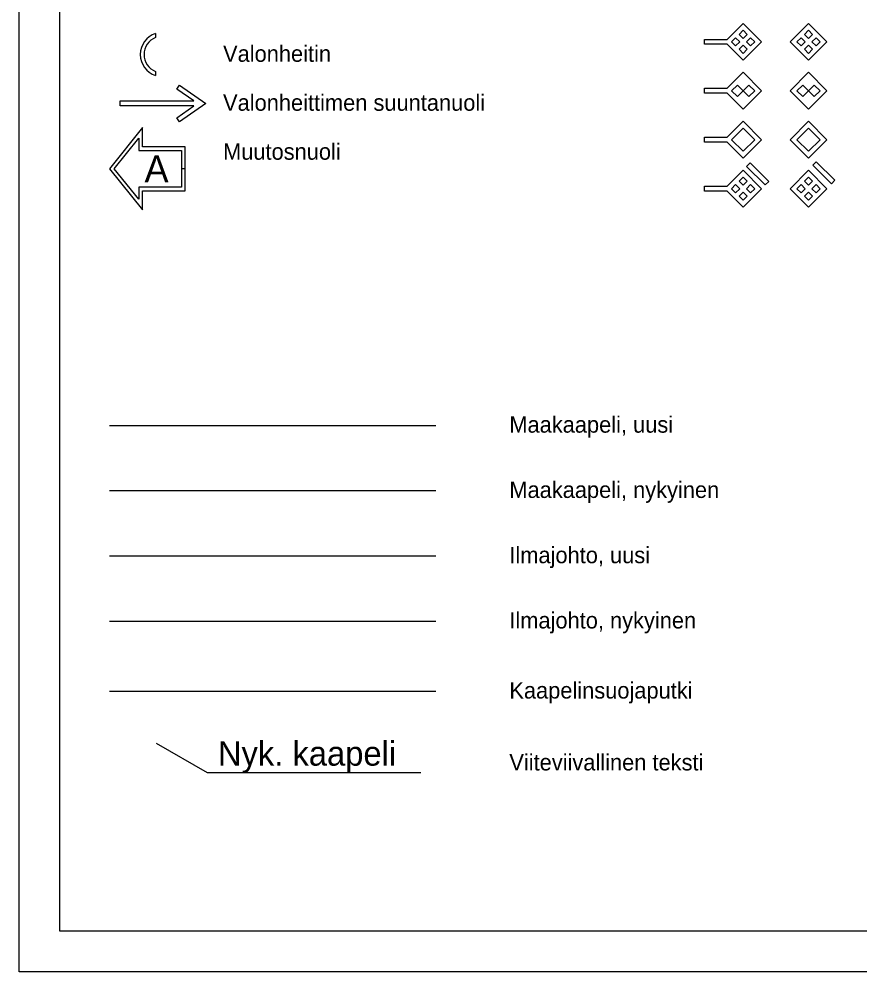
# Model space of a CAD drawing. Extents: x -26 to 123, y 342 to 447.
# Drawn here: x -25.9 to 25.6, y 341.8 to 400.2 of the extents above; entities that cross this region are included whole.
import ezdxf

# ---------------------------------------------------------------- set-up
doc = ezdxf.new("R2010")
doc.units = 0
for name, color, linetype in [('ARKKI', 7, 'Continuous'), ('ILMAJOHTO', 7, 'Continuous'), ('KAAPELI', 7, 'Continuous'), ('MUU_UV-SUUNNITELMASYMBOLI', 7, 'Continuous'), ('SUOJAPUTKI', 7, 'Continuous'), ('TEKSTI_SELITEALUE', 7, 'Continuous'), ('TEKSTI_SUUNNITELMA-ALUE', 7, 'Continuous'), ('VALAISIN', 7, 'Continuous'), ('VIITEVIIVA', 7, 'Continuous')]:
    doc.layers.add(name, color=color, linetype=linetype)

msp = doc.modelspace()

# ---------------------------------------------------------------- linework, layer by layer
at = {"layer": 'ARKKI'}
for points in [[(-25.915, 341.789), (-25.915, 446.789), (122.585, 446.789), (122.585, 341.789)], [(-23.415, 344.289), (-23.415, 444.289), (120.085, 444.289), (120.085, 344.289)]]:
    msp.add_lwpolyline(points, close=True, dxfattribs=at)
at = {"layer": 'ILMAJOHTO'}
for p, q in [((-20.371, 367.289), (-0.371, 367.289)), ((-20.371, 363.289), (-0.371, 363.289))]:
    msp.add_line(p, q, dxfattribs=at)
at = {"layer": 'KAAPELI'}
for p, q in [((-20.371, 375.289), (-0.371, 375.289)), ((-20.371, 371.289), (-0.371, 371.289))]:
    msp.add_line(p, q, dxfattribs=at)
at = {"layer": 'MUU_UV-SUUNNITELMASYMBOLI'}
for p, q in [((-17.552, 399.301), (-17.552, 399.062)), ((-17.552, 396.973), (-17.552, 396.734)), ((-16.25, 395.901), (-16.078, 396.147)), ((-16.078, 396.147), (-14.465, 395.018)), ((-15.203, 395.168), (-16.25, 395.901)), ((-19.715, 394.868), (-19.715, 395.168)), ((-19.715, 395.168), (-15.203, 395.168)), ((-15.203, 394.868), (-19.715, 394.868)), ((-16.251, 394.134), (-15.203, 394.868)), ((-14.466, 395.018), (-16.078, 393.889)), ((-16.078, 393.889), (-16.251, 394.134)), ((-18.357, 393.534), (-20.371, 391.018)), ((-18.357, 392.368), (-18.357, 393.534)), ((-20.082, 391.018), (-18.582, 392.893)), ((-18.582, 392.893), (-18.582, 392.143)), ((-18.582, 392.143), (-15.957, 392.143)), ((-15.732, 392.368), (-18.357, 392.368)), ((-15.957, 392.143), (-15.957, 391.018)), ((-15.732, 391.018), (-15.732, 392.368)), ((-20.371, 391.018), (-18.357, 388.501)), ((-18.582, 389.143), (-20.082, 391.018)), ((-15.732, 391.018), (-15.957, 391.018)), ((-15.957, 391.018), (-15.957, 389.893)), ((-15.732, 389.668), (-15.732, 391.018)), ((-15.957, 389.893), (-18.582, 389.893)), ((-18.582, 389.893), (-18.582, 389.143)), ((-18.357, 388.501), (-18.357, 389.668)), ((-18.357, 389.668), (-15.732, 389.668))]:
    msp.add_line(p, q, dxfattribs=at)
for radius, start, end in [(1.35, 108.0616, 251.9384), (1.125, 111.84193, 248.15807)]:
    msp.add_arc((-17.134, 398.018), radius, start, end, dxfattribs=at)
at = {"layer": 'SUOJAPUTKI'}
msp.add_line((-20.371, 358.994), (-0.371, 358.994), dxfattribs=at)
at = {"layer": 'VALAISIN'}
for p, q in [((17.473, 398.944), (18.455, 399.925)), ((18.207, 399.253), (18.455, 399.501)), ((18.455, 399.925), (19.586, 398.794)), ((18.455, 399.501), (18.702, 399.253)), ((21.33, 398.794), (22.461, 399.925)), ((22.214, 399.253), (22.461, 399.501)), ((22.461, 399.925), (23.593, 398.794)), ((22.461, 399.501), (22.709, 399.253)), ((16.085, 398.644), (16.085, 398.944)), ((16.085, 398.944), (17.473, 398.944)), ((17.748, 398.794), (17.995, 399.041)), ((17.995, 399.041), (18.243, 398.794)), ((18.455, 399.006), (18.207, 399.253)), ((18.702, 399.253), (18.455, 399.006)), ((18.667, 398.794), (18.914, 399.041)), ((18.914, 399.041), (19.162, 398.794)), ((21.754, 398.794), (22.002, 399.041)), ((22.002, 399.041), (22.249, 398.794)), ((22.461, 399.006), (22.214, 399.253)), ((22.709, 399.253), (22.461, 399.006)), ((22.673, 398.794), (22.921, 399.041)), ((22.921, 399.041), (23.168, 398.794)), ((17.473, 398.644), (16.085, 398.644)), ((18.455, 397.662), (17.473, 398.644)), ((17.995, 398.546), (17.748, 398.794)), ((18.243, 398.794), (17.995, 398.546)), ((18.207, 398.334), (18.455, 398.582)), ((18.455, 398.087), (18.207, 398.334)), ((19.586, 398.794), (18.455, 397.662)), ((18.455, 398.582), (18.702, 398.334)), ((18.702, 398.334), (18.455, 398.087)), ((18.914, 398.546), (18.667, 398.794)), ((19.162, 398.794), (18.914, 398.546)), ((22.461, 397.662), (21.33, 398.794)), ((22.002, 398.546), (21.754, 398.794)), ((22.249, 398.794), (22.002, 398.546)), ((22.214, 398.334), (22.461, 398.582)), ((22.461, 398.087), (22.214, 398.334)), ((23.593, 398.794), (22.461, 397.662)), ((22.461, 398.582), (22.709, 398.334)), ((22.709, 398.334), (22.461, 398.087)), ((22.921, 398.546), (22.673, 398.794)), ((23.168, 398.794), (22.921, 398.546)), ((17.473, 395.944), (18.455, 396.925)), ((18.455, 396.925), (19.586, 395.794)), ((21.33, 395.794), (22.461, 396.925)), ((22.461, 396.925), (23.593, 395.794)), ((17.748, 395.794), (18.101, 396.147)), ((18.101, 396.147), (18.455, 395.794)), ((18.455, 395.794), (18.808, 396.147)), ((18.808, 396.147), (19.162, 395.794)), ((21.754, 395.794), (22.108, 396.147)), ((22.108, 396.147), (22.461, 395.794)), ((22.461, 395.794), (22.815, 396.147)), ((22.815, 396.147), (23.168, 395.794)), ((16.085, 395.644), (16.085, 395.944)), ((16.085, 395.944), (17.473, 395.944)), ((17.473, 395.644), (16.085, 395.644)), ((18.455, 394.662), (17.473, 395.644)), ((18.101, 395.44), (17.748, 395.794)), ((18.455, 395.794), (18.101, 395.44)), ((19.586, 395.794), (18.455, 394.662)), ((18.808, 395.44), (18.455, 395.794)), ((19.162, 395.794), (18.808, 395.44)), ((22.461, 394.662), (21.33, 395.794)), ((22.108, 395.44), (21.754, 395.794)), ((22.461, 395.794), (22.108, 395.44)), ((23.593, 395.794), (22.461, 394.662)), ((22.815, 395.44), (22.461, 395.794)), ((23.168, 395.794), (22.815, 395.44)), ((17.473, 392.944), (18.455, 393.925)), ((18.455, 393.925), (19.586, 392.794)), ((21.33, 392.794), (22.461, 393.925)), ((22.461, 393.925), (23.593, 392.794)), ((17.748, 392.794), (18.455, 393.501)), ((18.455, 393.501), (19.162, 392.794)), ((21.754, 392.794), (22.461, 393.501)), ((22.461, 393.501), (23.168, 392.794)), ((16.085, 392.644), (16.085, 392.944)), ((16.085, 392.944), (17.473, 392.944)), ((17.473, 392.644), (16.085, 392.644)), ((18.455, 391.662), (17.473, 392.644)), ((18.455, 392.087), (17.748, 392.794)), ((19.586, 392.794), (18.455, 391.662)), ((19.162, 392.794), (18.455, 392.087)), ((22.461, 391.662), (21.33, 392.794)), ((22.461, 392.087), (21.754, 392.794)), ((23.593, 392.794), (22.461, 391.662)), ((23.168, 392.794), (22.461, 392.087)), ((17.473, 389.944), (18.455, 390.925)), ((18.455, 390.925), (19.586, 389.794)), ((21.33, 389.794), (22.461, 390.925)), ((22.461, 390.925), (23.593, 389.794)), ((18.207, 390.253), (18.455, 390.501)), ((18.455, 390.006), (18.207, 390.253)), ((18.455, 390.501), (18.702, 390.253)), ((18.702, 390.253), (18.455, 390.006)), ((22.214, 390.253), (22.461, 390.501)), ((22.461, 390.006), (22.214, 390.253)), ((22.461, 390.501), (22.709, 390.253)), ((22.709, 390.253), (22.461, 390.006)), ((16.085, 389.644), (16.085, 389.944)), ((16.085, 389.944), (17.473, 389.944)), ((17.473, 389.644), (16.085, 389.644)), ((18.455, 388.662), (17.473, 389.644)), ((17.748, 389.794), (17.995, 390.041)), ((17.995, 389.546), (17.748, 389.794)), ((17.995, 390.041), (18.243, 389.794)), ((18.243, 389.794), (17.995, 389.546)), ((18.207, 389.334), (18.455, 389.582)), ((19.586, 389.794), (18.455, 388.662)), ((18.455, 389.582), (18.702, 389.334)), ((18.667, 389.794), (18.914, 390.041)), ((18.914, 389.546), (18.667, 389.794)), ((18.914, 390.041), (19.162, 389.794)), ((19.162, 389.794), (18.914, 389.546)), ((22.461, 388.662), (21.33, 389.794)), ((21.754, 389.794), (22.002, 390.041)), ((22.002, 389.546), (21.754, 389.794)), ((22.002, 390.041), (22.249, 389.794)), ((22.249, 389.794), (22.002, 389.546)), ((22.214, 389.334), (22.461, 389.582)), ((23.593, 389.794), (22.461, 388.662)), ((22.461, 389.582), (22.709, 389.334)), ((22.673, 389.794), (22.921, 390.041)), ((22.921, 389.546), (22.673, 389.794)), ((22.921, 390.041), (23.168, 389.794)), ((23.168, 389.794), (22.921, 389.546)), ((18.455, 389.087), (18.207, 389.334)), ((18.702, 389.334), (18.455, 389.087)), ((22.461, 389.087), (22.214, 389.334)), ((22.709, 389.334), (22.461, 389.087))]:
    msp.add_line(p, q, dxfattribs=at)
for points in [[(18.669, 391.163), (19.81, 390.022), (20.022, 390.234), (18.881, 391.375)], [(22.719, 391.236), (23.86, 390.095), (24.072, 390.308), (22.931, 391.448)]]:
    msp.add_lwpolyline(points, close=True, dxfattribs=at)
at = {"layer": 'VIITEVIIVA'}
msp.add_lwpolyline([(-1.287, 353.995), (-14.371, 353.995), (-17.502, 355.796)], dxfattribs=at)

# ---------------------------------------------------------------- texts
at = {"layer": 'MUU_UV-SUUNNITELMASYMBOLI'}
msp.add_text('A', height=1.65, rotation=0.00001, dxfattribs=at).set_placement((-18.226, 390.188))
at = {"layer": 'TEKSTI_SELITEALUE'}
for s, p in [('Valonheitin', (-13.415, 397.568)), ('Valonheittimen suuntanuoli', (-13.415, 394.568)), ('Muutosnuoli', (-13.415, 391.568)), ('Maakaapeli, uusi', (4.129, 374.839)), ('Maakaapeli, nykyinen', (4.129, 370.839)), ('Ilmajohto, uusi', (4.129, 366.839)), ('Ilmajohto, nykyinen', (4.129, 362.839)), ('Kaapelinsuojaputki', (4.129, 358.544)), ('Viiteviivallinen teksti', (4.129, 354.138))]:
    msp.add_text(s, height=1, dxfattribs=at).set_placement(p)
at = {"layer": 'TEKSTI_SUUNNITELMA-ALUE'}
msp.add_text('Nyk. kaapeli', height=1.5, dxfattribs=at).set_placement((-13.732, 354.431))

doc.saveas('drawing.dxf')
